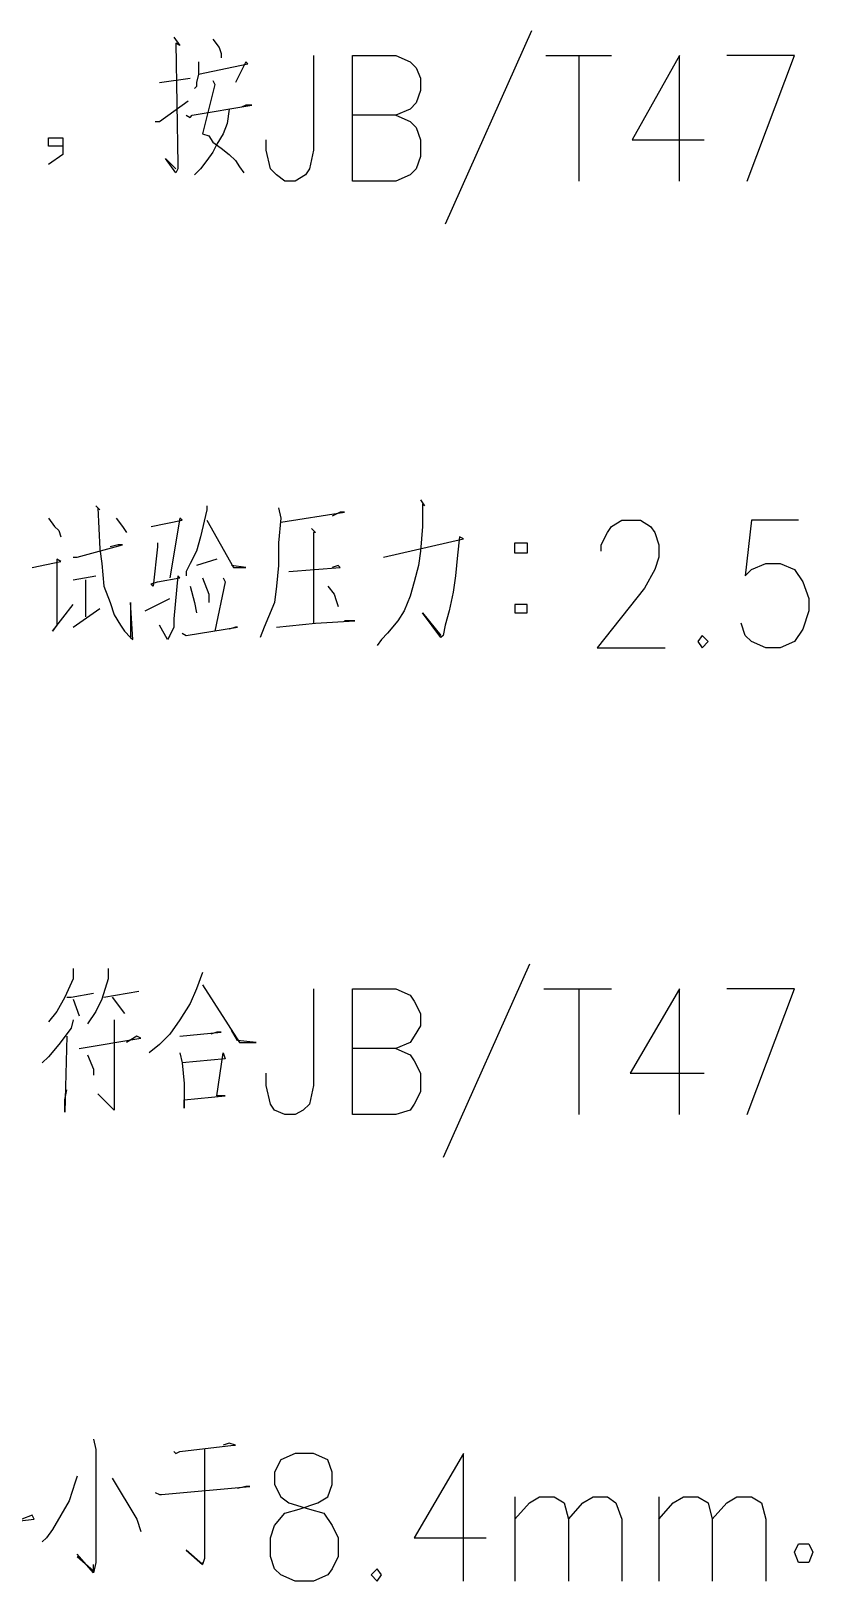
# Model space of a CAD drawing. Header units: millimetres. Extents: x -830 to 4759, y -3917 to 4295.
# Drawn here: x 3448.1 to 3696, y 2674.2 to 3165.5 of the extents above; entities that cross this region are included whole.
import ezdxf

# ---------------------------------------------------------------- set-up
doc = ezdxf.new("R2010")
doc.units = ezdxf.units.MM
doc.layers.add('1', color=7, linetype='Continuous')

msp = doc.modelspace()

# ---------------------------------------------------------------- linework, layer by layer
at = {"layer": '1', "color": 0, "lineweight": 25}
for points in [[(3606.77, 3165.5), (3579.41, 3104.25)], [(3493.4, 3163.54), (3495.35, 3160.94), (3494.05, 3161.59), (3494.7, 3123.14), (3494.7, 3121.84), (3494.05, 3120.54), (3490.79, 3125.1), (3494.05, 3121.84)], [(3505.78, 3162.89), (3507.73, 3160.29), (3508.38, 3158.33), (3508.38, 3157.03)], [(3501.22, 3155.72), (3501.22, 3151.81), (3500.56, 3149.21), (3500.56, 3147.9), (3499.91, 3147.25)], [(3501.22, 3151.81), (3516.85, 3155.07), (3516.2, 3155.72), (3512.94, 3149.21)], [(3537.7, 3157.68), (3537.7, 3127.71), (3536.4, 3121.84), (3535.1, 3119.89), (3531.84, 3117.93), (3528.58, 3117.93), (3525.98, 3119.89), (3524.02, 3121.84), (3522.72, 3127.71), (3522.72, 3130.96)], [(3563.77, 3138.78), (3568.33, 3136.83), (3570.28, 3134.87), (3571.59, 3130.96), (3571.59, 3125.75), (3570.28, 3121.84), (3568.33, 3119.89), (3563.77, 3117.93), (3550.09, 3117.93), (3550.09, 3157.68), (3563.77, 3157.68), (3568.33, 3155.72), (3570.28, 3153.77), (3571.59, 3150.51), (3571.59, 3146.6), (3570.28, 3142.69), (3568.33, 3140.74), (3563.77, 3138.78), (3550.09, 3138.78)], [(3611.34, 3157.68), (3632.19, 3157.68)], [(3621.76, 3157.68), (3621.76, 3117.93)], [(3653.69, 3117.93), (3653.69, 3157.68), (3638.7, 3130.96), (3661.51, 3130.96)], [(3675.19, 3117.93), (3690.18, 3157.68), (3668.68, 3157.68)], [(3488.83, 3149.21), (3498.61, 3150.51)], [(3505.78, 3149.86), (3506.43, 3148.56), (3502.52, 3132.92), (3504.47, 3132.27), (3505.78, 3130.31), (3508.38, 3128.36), (3510.99, 3126.4), (3512.94, 3124.45), (3514.25, 3122.49), (3515.55, 3120.54)], [(3487.53, 3136.83), (3488.83, 3136.83), (3497.96, 3143.34)], [(3497.31, 3138.78), (3498.61, 3138.13), (3499.26, 3138.78), (3518.16, 3142.04), (3516.2, 3142.04), (3514.9, 3141.39)], [(3510.99, 3140.74), (3510.34, 3136.18), (3509.03, 3132.92), (3507.08, 3129.66), (3505.78, 3127.05), (3503.82, 3124.45), (3501.87, 3121.84), (3499.91, 3119.89)], [(3458.21, 3129.01), (3453.65, 3129.01), (3453.65, 3131.61), (3458.21, 3131.61), (3458.21, 3126.4), (3453.65, 3123.14)], [(3571.59, 3016.93), (3572.89, 3014.98), (3572.24, 3015.63), (3572.24, 3008.46), (3571.59, 3000.64), (3570.94, 2996.08), (3569.63, 2990.87), (3568.33, 2986.31), (3566.38, 2981.75), (3564.42, 2978.49), (3561.16, 2974.58), (3559.21, 2972.62), (3557.9, 2970.67)], [(3468.64, 3014.98), (3469.94, 3013.68), (3469.29, 3014.33), (3469.94, 3001.29), (3470.59, 2996.73), (3471.24, 2989.57), (3473.2, 2984.35), (3474.5, 2980.44), (3476.45, 2977.19), (3477.76, 2975.23), (3479.71, 2973.28), (3480.36, 2972.62), (3479.71, 2984.35), (3479.71, 2973.28)], [(3503.82, 3014.98), (3503.82, 3013.68), (3501.87, 3005.2), (3500.56, 3000.64), (3498.61, 2996.73), (3497.31, 2994.13), (3497.31, 2992.82)], [(3526.63, 3014.33), (3527.28, 3011.07), (3526.63, 3003.25), (3526.63, 2996.08), (3525.98, 2989.57), (3525.32, 2984.35), (3523.37, 2979.79), (3522.07, 2976.53), (3520.76, 2973.28)], [(3527.28, 3009.77), (3547.48, 3013.02), (3546.18, 3013.02), (3543.57, 3011.72)], [(3453.65, 3011.07), (3455.6, 3008.46), (3456.91, 3007.16), (3457.56, 3005.2)], [(3475.15, 3011.07), (3477.11, 3008.46), (3478.41, 3006.51)], [(3486.23, 3008.46), (3496, 3010.42), (3495.35, 3011.07), (3492.09, 2992.17)], [(3503.82, 3010.42), (3512.29, 2995.43), (3516.2, 2995.43), (3511.64, 2996.08)], [(3537.05, 3007.81), (3538.36, 3006.51), (3537.7, 3006.51), (3537.7, 2977.84)], [(3628.93, 3000.64), (3628.93, 3002.6), (3630.88, 3006.51), (3632.19, 3008.46), (3635.44, 3010.42), (3641.31, 3010.42), (3644.57, 3008.46), (3645.87, 3006.51), (3647.17, 3002.6), (3647.17, 2998.69), (3645.87, 2994.78), (3642.61, 2988.91), (3627.63, 2970.02), (3649.13, 2970.02)], [(3691.48, 3010.42), (3676.5, 3010.42), (3674.54, 2992.82), (3676.5, 2994.78), (3681.06, 2996.73), (3685.62, 2996.73), (3690.18, 2994.78), (3692.79, 2990.87), (3694.74, 2985.66), (3694.74, 2981.75), (3692.79, 2975.88), (3690.18, 2971.97), (3685.62, 2970.02), (3681.06, 2970.02), (3676.5, 2971.97), (3674.54, 2973.93), (3673.24, 2977.84)], [(3461.47, 2998.69), (3462.12, 2998.69), (3462.77, 2998.69), (3477.11, 3002.6), (3475.8, 3002.6), (3473.2, 3001.95)], [(3488.18, 3003.25), (3488.18, 3001.95), (3486.88, 2989.57), (3486.23, 2990.22), (3488.18, 2990.87), (3495.35, 2992.17), (3494.7, 2992.82), (3493.4, 2979.14), (3493.4, 2976.53), (3492.09, 2973.93), (3491.44, 2972.62), (3488.83, 2977.19)], [(3559.86, 2998.69), (3585.27, 3004.55), (3583.97, 3005.2), (3583.32, 2999.34), (3582.67, 2992.82), (3582.01, 2987.61), (3580.71, 2981.75), (3579.41, 2977.19), (3578.76, 2973.93), (3578.1, 2973.28), (3572.24, 2981.1), (3578.1, 2973.93)], [(3605.47, 3003.25), (3605.47, 2999.99), (3601.56, 2999.99), (3601.56, 3003.25), (3605.47, 3003.25)], [(3448.44, 2995.43), (3457.56, 2997.39), (3456.25, 2998.04), (3456.25, 2996.73), (3456.25, 2977.19), (3454.95, 2975.23), (3461.47, 2983.7)], [(3507.08, 2998.04), (3500.56, 2996.08)], [(3461.47, 2991.52), (3468.64, 2992.82)], [(3502.52, 2992.17), (3504.47, 2986.96), (3504.47, 2984.35)], [(3509.03, 2992.17), (3509.69, 2990.87), (3506.43, 2975.23)], [(3529.89, 2994.13), (3546.18, 2995.43), (3545.52, 2996.08), (3543.57, 2995.43)], [(3465.38, 2991.52), (3465.38, 2979.79)], [(3498.61, 2989.57), (3499.91, 2984.35), (3500.56, 2981.1)], [(3542.27, 2989.57), (3544.22, 2986.96), (3544.87, 2985), (3545.52, 2983.05)], [(3461.47, 2976.53), (3469.94, 2982.4)], [(3484.27, 2981.75), (3492.09, 2985.66)], [(3601.56, 2983.7), (3601.56, 2981.1), (3605.47, 2981.1), (3605.47, 2983.7), (3601.56, 2983.7)], [(3525.98, 2976.53), (3538.36, 2977.84), (3550.74, 2978.49), (3549.43, 2978.49), (3547.48, 2978.49)], [(3496, 2974.58), (3497.31, 2973.93), (3513.6, 2976.53), (3512.94, 2976.53), (3510.99, 2975.88)], [(3660.86, 2973.93), (3659.55, 2971.97), (3660.86, 2970.02), (3662.81, 2971.97), (3660.86, 2973.93)], [(3606.12, 2869.67), (3578.76, 2808.42)], [(3461.47, 2868.37), (3461.47, 2865.11), (3458.86, 2859.25), (3456.25, 2854.68), (3453.65, 2851.43)], [(3472.54, 2868.37), (3472.54, 2865.11), (3470.59, 2858.59), (3468.64, 2854.68), (3466.03, 2850.78)], [(3502.52, 2867.07), (3500.56, 2861.85), (3498.61, 2857.29), (3495.35, 2852.08), (3492.09, 2847.52), (3488.83, 2844.26), (3485.58, 2841.65)], [(3459.51, 2859.25), (3460.82, 2859.25), (3467.98, 2860.55)], [(3471.24, 2859.25), (3482.32, 2861.2)], [(3502.52, 2863.16), (3514.25, 2844.91), (3519.46, 2844.91), (3513.6, 2845.56), (3511.64, 2848.82)], [(3537.7, 2861.85), (3537.7, 2831.23), (3536.4, 2825.36), (3534.45, 2823.41), (3531.84, 2822.1), (3528.58, 2822.1), (3525.32, 2823.41), (3524.02, 2825.36), (3522.72, 2831.23), (3522.72, 2835.14)], [(3563.77, 2842.96), (3568.33, 2841), (3569.63, 2839.05), (3571.59, 2835.14), (3571.59, 2829.27), (3569.63, 2825.36), (3568.33, 2823.41), (3563.77, 2822.1), (3550.09, 2822.1), (3550.09, 2861.85), (3563.77, 2861.85), (3568.33, 2859.9), (3569.63, 2857.94), (3571.59, 2854.03), (3571.59, 2850.12), (3569.63, 2846.87), (3568.33, 2844.91), (3563.77, 2842.96), (3550.09, 2842.96)], [(3610.68, 2861.85), (3632.19, 2861.85)], [(3621.76, 2861.85), (3621.76, 2822.1)], [(3653.69, 2822.1), (3653.69, 2861.85), (3638.05, 2835.14), (3661.51, 2835.14)], [(3675.19, 2822.1), (3690.18, 2861.85), (3668.68, 2861.85)], [(3461.47, 2858.59), (3463.42, 2853.38)], [(3473.85, 2859.25), (3477.76, 2854.03)], [(3461.47, 2852.08), (3460.82, 2849.47), (3456.91, 2844.26), (3453.65, 2840.35), (3451.69, 2838.39)], [(3474.5, 2852.08), (3474.5, 2833.18), (3474.5, 2826.67), (3474.5, 2824.06), (3474.5, 2823.41), (3469.29, 2828.62), (3474.5, 2823.41)], [(3459.51, 2846.87), (3458.86, 2822.76), (3458.86, 2826.67), (3459.51, 2829.92)], [(3463.42, 2842.96), (3482.97, 2846.21), (3481.67, 2846.87), (3478.41, 2844.91)], [(3495.35, 2846.87), (3508.38, 2848.17), (3507.08, 2848.17), (3505.12, 2847.52)], [(3466.03, 2841), (3467.98, 2836.44), (3467.98, 2834.49)], [(3495.35, 2841.65), (3496, 2838.39), (3496.65, 2831.88), (3496.65, 2824.06), (3496.65, 2826.67), (3509.69, 2827.97), (3507.08, 2827.97), (3509.03, 2841.65), (3509.69, 2839.7), (3496, 2838.39)], [(3467.98, 2719.15), (3468.64, 2715.89), (3468.64, 2685.27), (3468.64, 2680.06), (3467.98, 2676.8), (3462.77, 2682.66)], [(3493.4, 2715.24), (3494.05, 2714.59), (3495.35, 2715.24), (3512.29, 2717.2), (3512.94, 2717.2), (3510.99, 2717.85), (3509.03, 2717.2)], [(3503.17, 2715.89), (3503.17, 2685.27), (3503.17, 2681.36), (3502.52, 2679.4), (3497.31, 2683.97), (3502.52, 2679.4), (3502.52, 2680.06)], [(3531.84, 2714.59), (3527.28, 2712.64), (3525.32, 2708.73), (3525.32, 2704.82), (3527.28, 2700.91), (3529.89, 2698.95), (3536.4, 2697), (3540.96, 2695.69), (3543.57, 2691.78), (3545.52, 2687.88), (3545.52, 2682.01), (3543.57, 2678.1), (3542.27, 2676.15), (3537.7, 2674.19), (3531.84, 2674.19), (3527.28, 2676.15), (3525.32, 2678.1), (3524.02, 2682.01), (3524.02, 2687.88), (3525.32, 2691.78), (3528.58, 2695.69), (3533.14, 2697), (3539.01, 2698.95), (3542.27, 2700.91), (3543.57, 2704.82), (3543.57, 2708.73), (3542.27, 2712.64), (3537.7, 2714.59), (3531.84, 2714.59)], [(3585.27, 2674.19), (3585.27, 2714.59), (3569.63, 2687.88), (3592.44, 2687.88)], [(3462.77, 2707.42), (3462.12, 2705.47), (3460.16, 2699.6), (3457.56, 2695.04), (3454.95, 2690.48), (3453, 2687.88), (3451.69, 2686.57)], [(3473.85, 2706.77), (3481.67, 2693.74), (3482.97, 2689.83)], [(3487.53, 2702.21), (3488.83, 2701.56), (3489.49, 2701.56), (3517.51, 2704.17), (3516.2, 2704.17), (3513.6, 2703.51)], [(3601.56, 2700.91), (3601.56, 2674.19)], [(3601.56, 2693.74), (3606.12, 2698.95), (3609.38, 2700.91), (3613.94, 2700.91), (3617.2, 2698.95), (3618.5, 2693.74), (3618.5, 2674.19)], [(3618.5, 2693.74), (3623.06, 2698.95), (3626.32, 2700.91), (3630.88, 2700.91), (3633.49, 2698.95), (3635.44, 2693.74), (3635.44, 2674.19)], [(3647.17, 2700.91), (3647.17, 2674.19)], [(3647.17, 2693.74), (3651.73, 2698.95), (3654.99, 2700.91), (3659.55, 2700.91), (3662.81, 2698.95), (3664.12, 2693.74), (3664.12, 2674.19)], [(3664.12, 2693.74), (3668.68, 2698.95), (3671.93, 2700.91), (3676.5, 2700.91), (3679.75, 2698.95), (3681.06, 2693.74), (3681.06, 2674.19)], [(3426.28, 2691.13), (3449.09, 2693.74), (3448.44, 2695.04), (3445.18, 2693.74)], [(3694.74, 2685.92), (3696.04, 2683.31), (3694.74, 2680.06), (3691.48, 2680.06), (3690.18, 2683.31), (3691.48, 2685.92), (3694.74, 2685.92)], [(3462.77, 2682.01), (3467.98, 2677.45), (3467.98, 2679.4)], [(3557.9, 2678.1), (3555.95, 2676.15), (3557.9, 2674.19), (3559.21, 2676.15), (3557.9, 2678.1)]]:
    msp.add_lwpolyline(points, dxfattribs=at)

doc.saveas('drawing.dxf')
